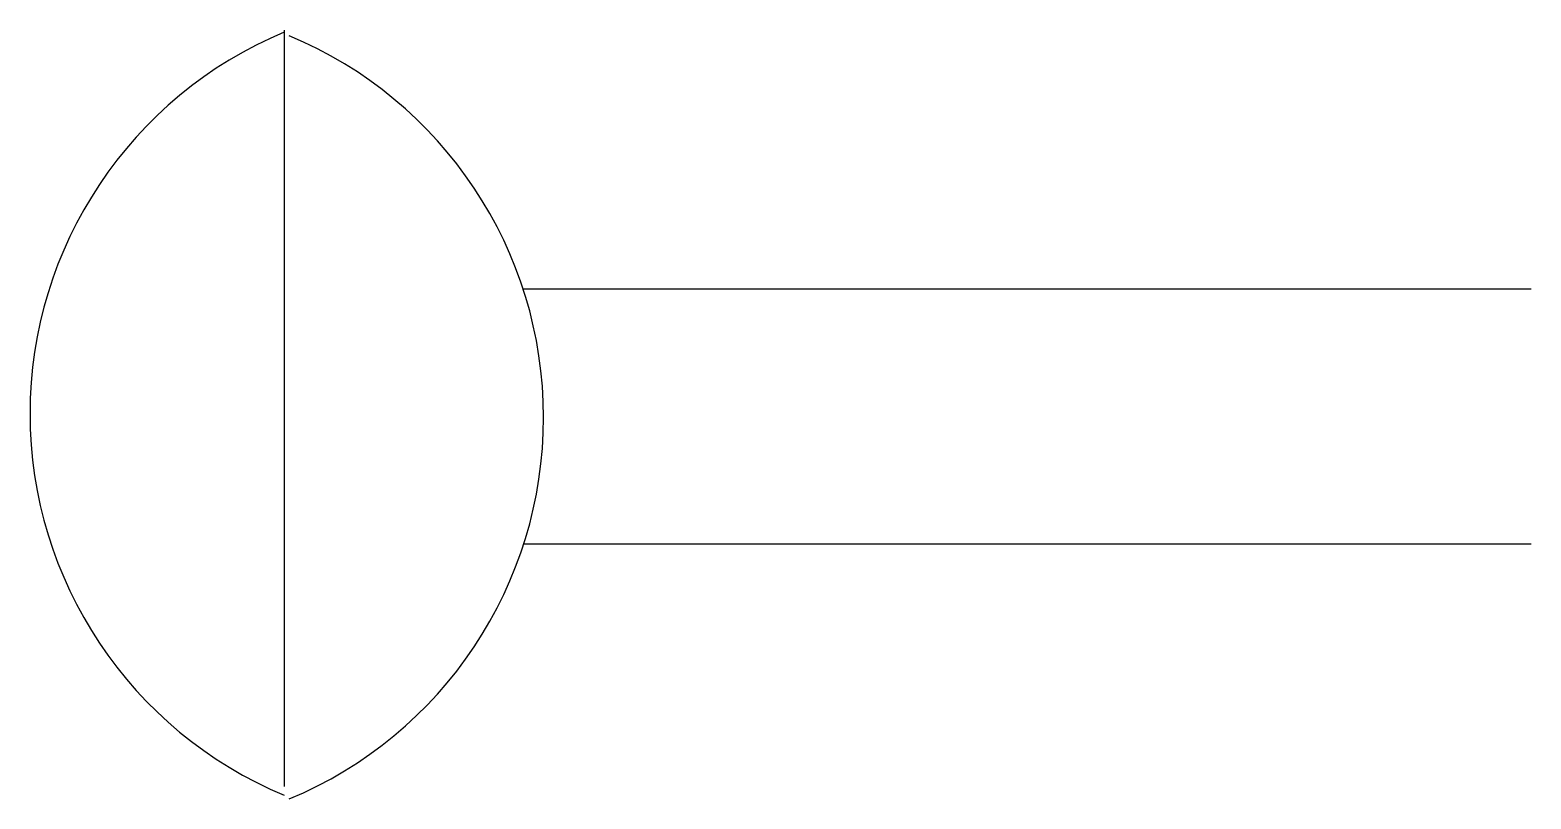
# Model space of a CAD drawing. Extents: x 648.6 to 660.4, y 378.4 to 384.5.
import ezdxf

# ---------------------------------------------------------------- set-up
doc = ezdxf.new("R2010")
doc.units = 0
doc.header["$LTSCALE"] = 5
doc.header["$MEASUREMENT"] = 0
doc.layers.add('11', color=1, linetype='CONTINUOUS')

msp = doc.modelspace()

# ---------------------------------------------------------------- linework, layer by layer
at = {"layer": '11'}
for p, q in [((650.585, 384.459), (650.585, 378.513)), ((660.39, 382.421), (652.464, 382.421)), ((652.469, 380.421), (660.39, 380.421))]:
    msp.add_line(p, q, dxfattribs=at)
for centre, start, end in [((651.835, 381.443), 112.6199, 247.3801), ((649.374, 381.414), 292.6199, 67.3801)]:
    msp.add_arc(centre, 3.25, start, end, dxfattribs=at)

doc.saveas('drawing.dxf')
